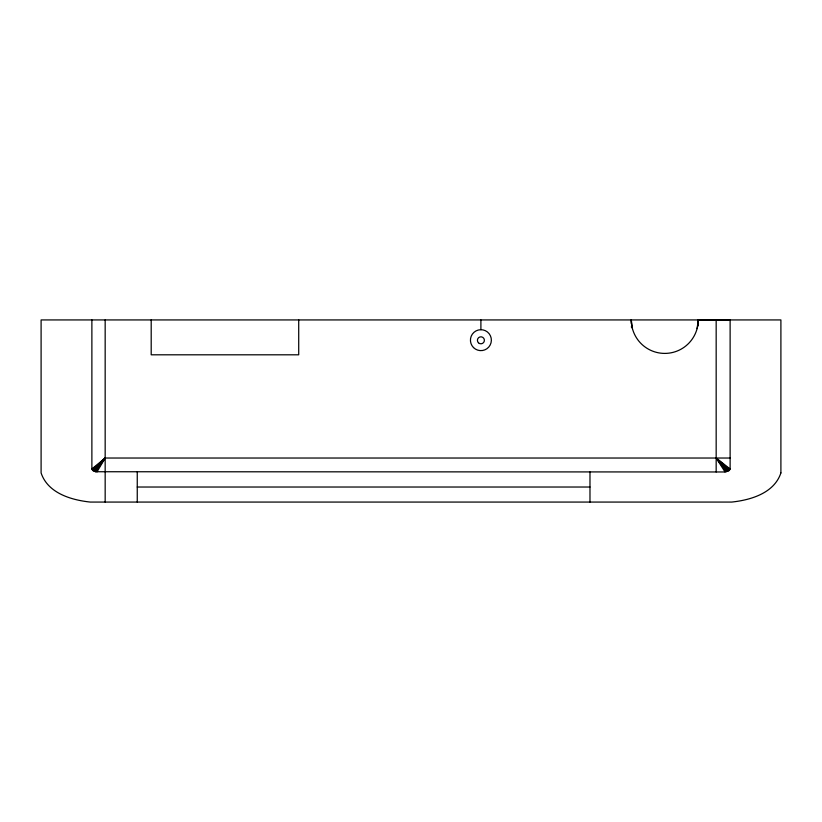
<?xml version="1.0" encoding="UTF-8"?>
<svg xmlns="http://www.w3.org/2000/svg" width="822" height="822" viewBox="0 0 822 822"><rect width="100%" height="100%" fill="white"/><g stroke="black" fill="none" stroke-linecap="round" stroke-linejoin="round"><path stroke-width="1.23" d="M697.107 328.595L698.248 319.994L729.566 319.933M91.879 319.933L91.879 468.972L93.05 470.636L95.465 471.736L725.055 471.972L728.95 470.636L730.121 468.972L730.121 319.933M96.945 471.972L105.165 458.029L730.121 458.029M95.465 471.736L105.165 458.029L91.879 468.972M94.129 471.283L105.165 458.029L92.28 469.855M93.05 470.636L105.165 458.029M631.286 326.909L632.21 326.909M137.253 487.025L589.98 487.025M631.286 323.426L631.286 319.933A33.476 33.476 0 0 0 664.772 353.409A33.476 33.476 0 0 0 698.248 319.933L716.168 319.994L716.168 471.972M724.285 319.994L727.203 319.994M730.121 468.972L716.168 458.029L725.055 471.972M729.72 469.855L716.168 458.029L726.535 471.736M728.95 470.636L716.168 458.029L727.871 471.283M631.286 319.933L632.426 328.595M698.248 319.933L698.248 325.759M589.98 471.972L589.98 502.067M480.901 319.933L480.901 329.694M298.715 319.933L298.715 354.806L151.197 354.806L151.197 319.933M137.253 471.972L137.253 502.067M105.165 319.933L105.165 502.067M780.9 472.938C774.211 493.138 750.825 500.033 731.734 502.067L90.266 502.067C71.175 500.033 47.789 493.138 41.1 472.938L41.1 319.933L780.9 319.933L780.9 472.938M473.503 347.562A10.46 10.46 0 0 0 491.011 342.866A10.46 10.46 0 0 0 478.199 330.054A10.46 10.46 0 0 0 473.503 347.562M478.435 342.774A3.483 3.483 0 0 0 484.271 341.212A3.483 3.483 0 0 0 479.997 336.938A3.483 3.483 0 0 0 478.435 342.774"/></g></svg>
